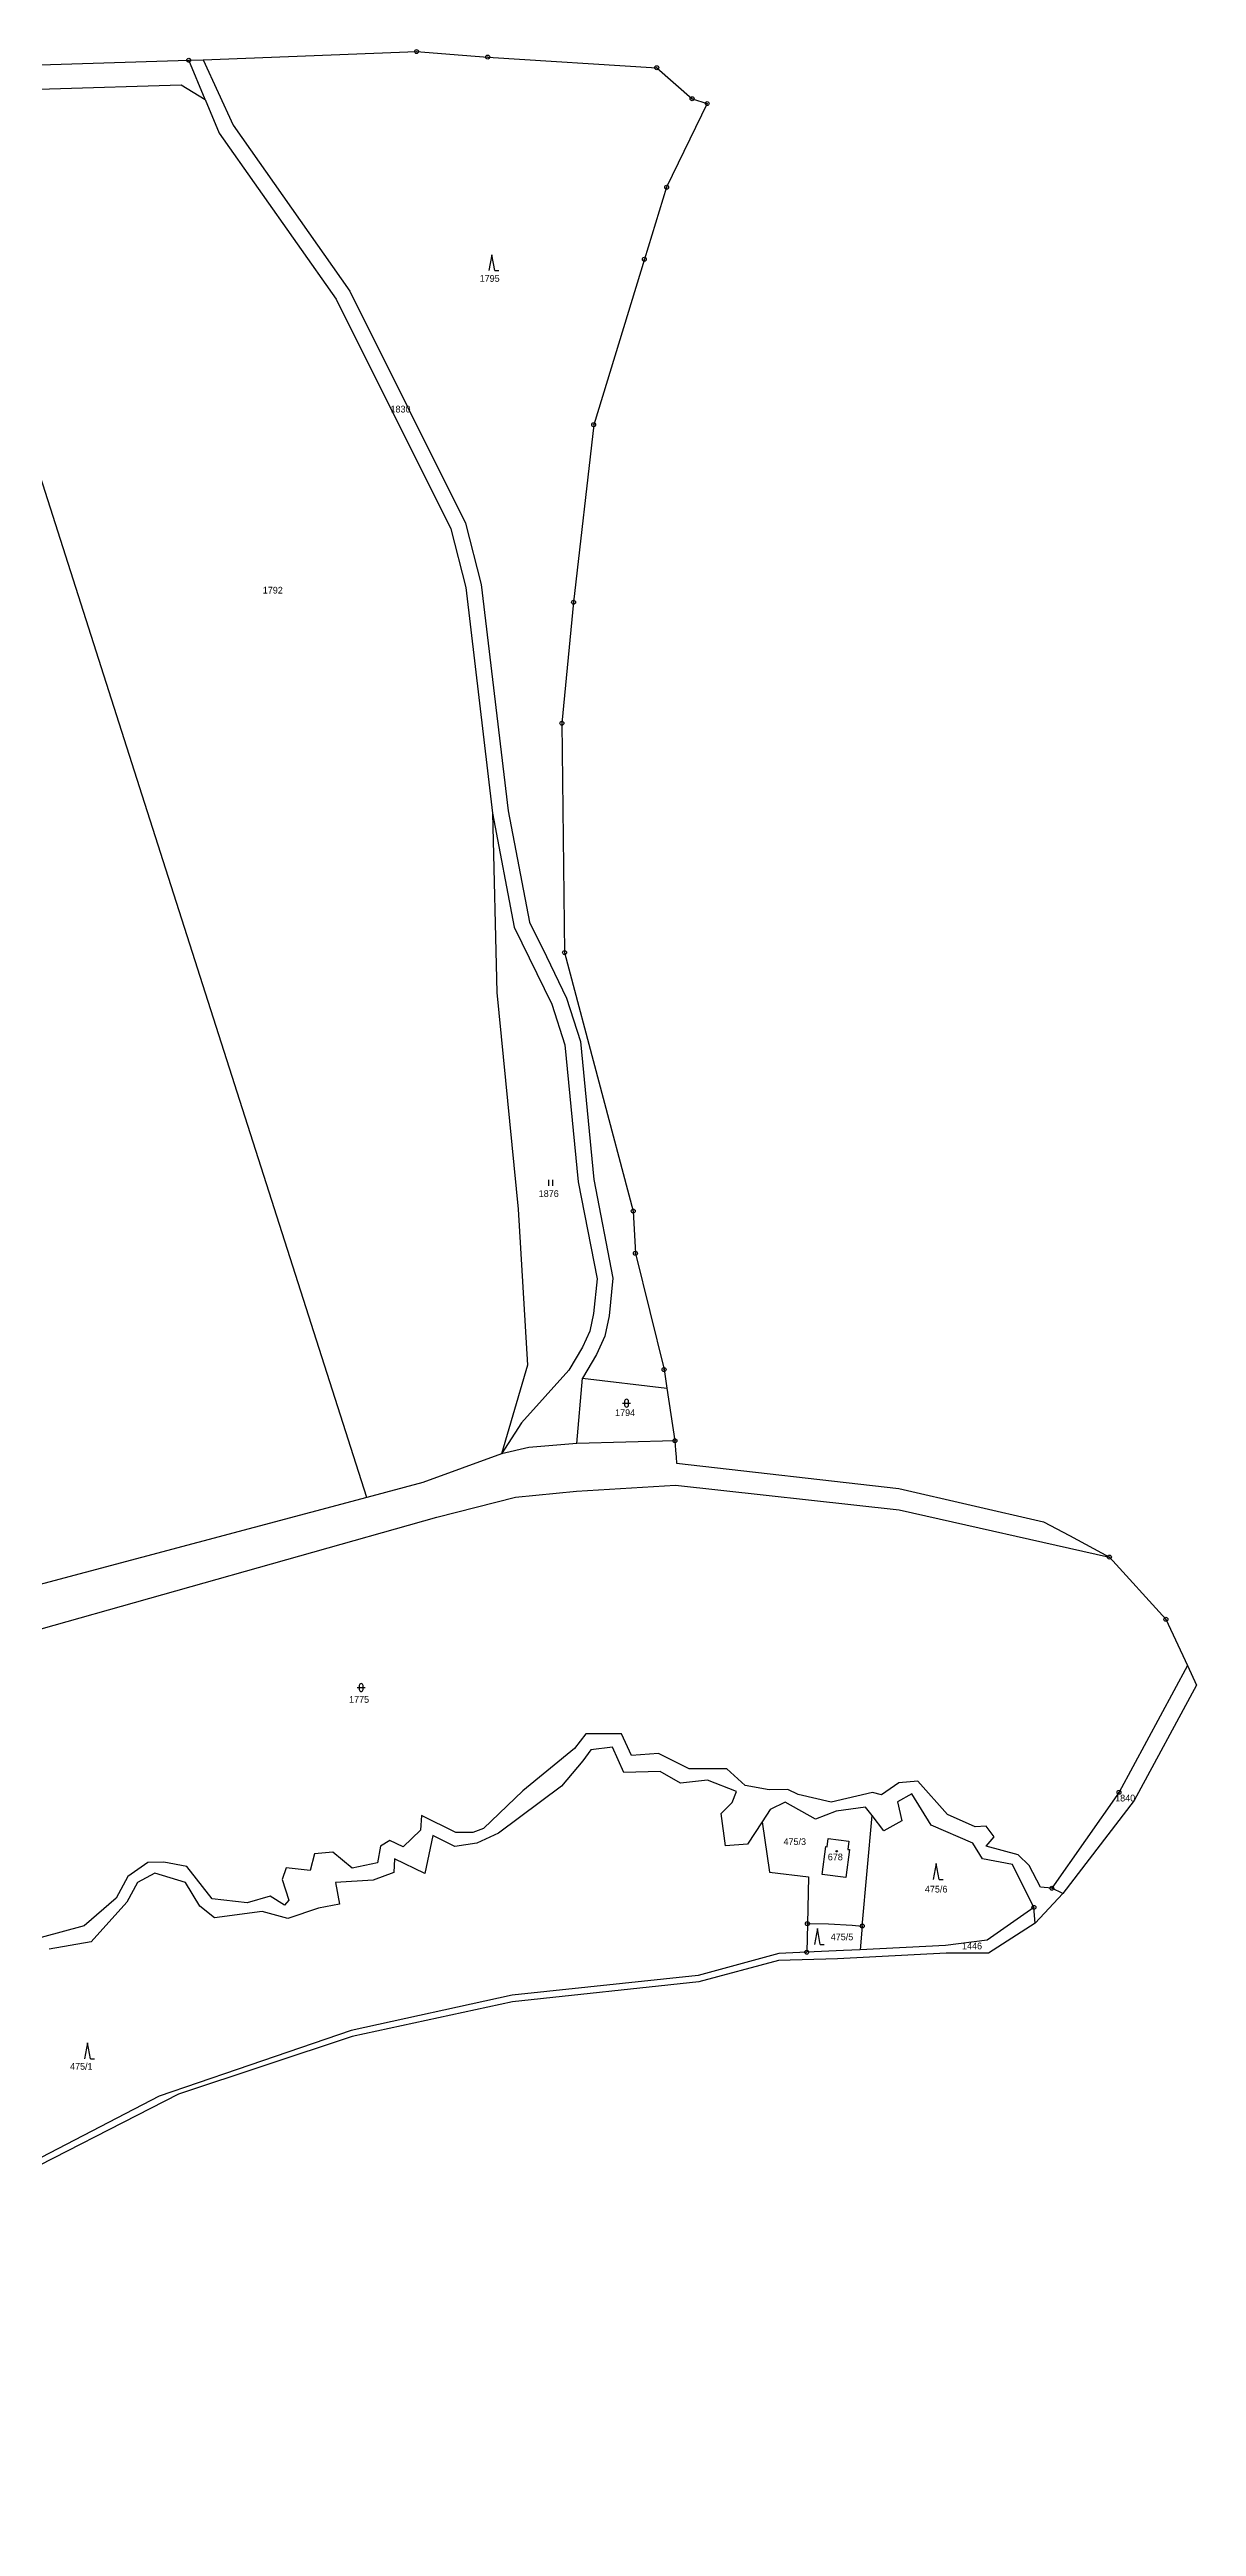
# Model space of a CAD drawing. Extents: x -820725 to -814908, y -1038210 to -1035296.
# Drawn here: x -815198 to -814908, y -1037049 to -1036423 of the extents above; entities that cross this region are included whole.
import ezdxf
from ezdxf.enums import TextEntityAlignment as Align

# ---------------------------------------------------------------- set-up
doc = ezdxf.new("R2010")
doc.units = 0
doc.header["$MEASUREMENT"] = 0
doc.linetypes.add('0_203_2', pattern=[0])
doc.linetypes.add('0_205_2', pattern=[0])
for name, color, linetype in [('105', 1, 'CONTINUOUS'), ('18', 1, 'CONTINUOUS'), ('20300', 1, 'CONTINUOUS'), ('20302', 1, 'CONTINUOUS'), ('20502', 1, 'CONTINUOUS'), ('21900', 1, 'CONTINUOUS'), ('306', 1, 'CONTINUOUS'), ('308', 1, 'CONTINUOUS'), ('316', 1, 'CONTINUOUS'), ('404', 1, 'CONTINUOUS')]:
    doc.layers.add(name, color=color, linetype=linetype)

# ---------------------------------------------------------------- blocks, each defined once
blk = doc.blocks.new('4_02$0')
at = {"layer": '404', "color": 255, "linetype": 'Continuous'}
blk.add_circle((-0.01, 0), 0.175, dxfattribs=at)
blk = doc.blocks.new('3_08$5')
at = {"layer": '308', "color": 255, "linetype": 'Continuous'}
for p, q in [((0, 4), (-0.75, 0)), ((0.75, 0), (0, 4)), ((0.75, 0), (1.75, 0))]:
    blk.add_line(p, q, dxfattribs=at)
blk = doc.blocks.new('3_16$4')
at = {"layer": '316', "color": 255, "linetype": 'Continuous'}
for p, q in [((-1, 1), (1, 1)), ((-0.5, 1.5), (-0.5, 0.5)), ((0.5, 0.5), (0.5, 1.5))]:
    blk.add_line(p, q, dxfattribs=at)
for centre, start, end in [((0, 1.5), 0, 180), ((0, 0.5), 180, 359.98789)]:
    blk.add_arc(centre, 0.5, start, end, dxfattribs=at)
blk = doc.blocks.new('3_06$2')
at = {"layer": '306', "color": 255, "linetype": 'Continuous'}
for p, q in [((-0.51, 0), (-0.51, 1.5)), ((0.49, 0), (0.49, 1.5))]:
    blk.add_line(p, q, dxfattribs=at)
blk = doc.blocks.new('1_05$13')
at = {"layer": '105', "color": 3, "linetype": 'Continuous'}
for radius in [0.5, 0.0303]:
    blk.add_circle((0, 0), radius, dxfattribs=at)

msp = doc.modelspace()

# ---------------------------------------------------------------- linework, layer by layer
at = {"layer": '20300', "color": 3, "linetype": 'Continuous'}
for p, q in [((-815044.62, -1036427.75), (-815035.68, -1036435.59)), ((-815035.68, -1036435.59), (-815031.88, -1036436.81)), ((-815050.57, -1036716.66), (-815050.03, -1036727.34)), ((-815042.78, -1036756.71), (-815042.06, -1036761.4)), ((-815042.06, -1036761.4), (-815040.03, -1036774.69)), ((-815040.03, -1036774.69), (-815039.86, -1036777.03)), ((-815039.86, -1036777.03), (-815039.72, -1036778.86)), ((-815039.72, -1036778.86), (-815039.61, -1036780.34)), ((-814946.88, -1036795.14), (-814940.29, -1036798.67)), ((-814940.29, -1036798.67), (-814930.18, -1036804.09)), ((-814915.91, -1036819.81), (-814910.48, -1036831.47)), ((-814910.48, -1036831.47), (-814908.17, -1036836.44)), ((-814941.94, -1036889.08), (-814948.94, -1036896.62)), ((-814948.94, -1036896.62), (-814960.75, -1036904.21)), ((-814960.75, -1036904.21), (-814971.47, -1036904.21))]:
    msp.add_line(p, q, dxfattribs=at)
at = {"layer": '20302', "color": 3, "linetype": '0_203_2'}
for p, q in [((-815031.88, -1036436.81), (-815042.12, -1036457.96)), ((-815042.12, -1036457.96), (-815047.76, -1036476.15)), ((-815047.76, -1036476.15), (-815060.57, -1036517.96)), ((-815060.57, -1036517.96), (-815065.66, -1036562.82)), ((-815065.66, -1036562.82), (-815068.61, -1036593.38)), ((-815068.61, -1036593.38), (-815067.93, -1036651.33)), ((-815067.93, -1036651.33), (-815050.57, -1036716.66)), ((-815050.03, -1036727.34), (-815042.78, -1036756.71)), ((-815039.61, -1036780.34), (-814983.41, -1036786.78)), ((-814983.41, -1036786.78), (-814946.88, -1036795.14)), ((-814930.18, -1036804.09), (-814915.91, -1036819.81)), ((-814908.17, -1036836.44), (-814923.93, -1036865.56)), ((-814923.93, -1036865.56), (-814941.94, -1036889.08)), ((-814971.47, -1036904.21), (-814998.94, -1036905.57)), ((-815081.11, -1036916.44), (-815121.63, -1036925.24)), ((-815034.01, -1036911.44), (-815081.11, -1036916.44)), ((-815121.63, -1036925.24), (-815165.57, -1036939.82)), ((-815165.57, -1036939.82), (-815231.73, -1036973.6))]:
    msp.add_line(p, q, dxfattribs=at)
msp.add_lwpolyline([(-814998.94, -1036905.57), (-815013.86, -1036906.02), (-815034.01, -1036911.44)], dxfattribs=at)
at = {"layer": '20502', "color": 3, "linetype": '0_205_2'}
for p, q in [((-815270.96, -1036429.27), (-815162.94, -1036425.87)), ((-815162.94, -1036425.87), (-815159.29, -1036425.73)), ((-815159.29, -1036425.73), (-815105.35, -1036423.66)), ((-815105.35, -1036423.66), (-815093.71, -1036424.57)), ((-815093.71, -1036424.57), (-815087.36, -1036425.07)), ((-815087.36, -1036425.07), (-815044.62, -1036427.75))]:
    msp.add_line(p, q, dxfattribs=at)
at = {"layer": '21900', "color": 3, "linetype": 'Continuous'}
for p, q in [((-815158.77, -1036435.82), (-815162.94, -1036425.87)), ((-815064.83, -1036775.38), (-815063.37, -1036758.88)), ((-815063.37, -1036758.88), (-815042.06, -1036761.4)), ((-815040.03, -1036774.69), (-815064.83, -1036775.38)), ((-815117.93, -1036789.03), (-815203.39, -1036811.8)), ((-815012.14, -1036866.04), (-815015.97, -1036867.84)), ((-815004.53, -1036870.33), (-815012.14, -1036866.04)), ((-815015.97, -1036867.84), (-815018.01, -1036871)), ((-815018.01, -1036871), (-815016.16, -1036883.67)), ((-814999.25, -1036868.31), (-815004.53, -1036870.33)), ((-814991.83, -1036867.32), (-814999.25, -1036868.31)), ((-814992.67, -1036897.32), (-814990.2, -1036869.41)), ((-814990.2, -1036869.41), (-814991.83, -1036867.32)), ((-814941.94, -1036889.08), (-814944.74, -1036887.77)), ((-815006.54, -1036896.72), (-815006.7, -1036903.92)), ((-814992.67, -1036897.32), (-814993.2, -1036903.31)), ((-814948.94, -1036896.62), (-814949.28, -1036892.6))]:
    msp.add_line(p, q, dxfattribs=at)
for points in [[(-815159.29, -1036425.73), (-815151.74, -1036442.26), (-815122.23, -1036484.21), (-815092.94, -1036542.87), (-815088.98, -1036558.34), (-815082.19, -1036615.52), (-815076.83, -1036643.66), (-815072.5, -1036652.29), (-815067.42, -1036662.84), (-815063.9, -1036673.79), (-815060.49, -1036708.72), (-815055.69, -1036733.59), (-815056.63, -1036743.11), (-815057.72, -1036748.27), (-815059.84, -1036752.9), (-815063.37, -1036758.88)], [(-815231.52, -1036434.07), (-815164.85, -1036432.04), (-815158.77, -1036435.82)], [(-815117.93, -1036789.03), (-815174.73, -1036611.55), (-815231.52, -1036434.07)], [(-815158.77, -1036435.82), (-815155.22, -1036444.26), (-815125.67, -1036486.27), (-815096.71, -1036544.28), (-815092.92, -1036559.08), (-815086.15, -1036616.13)], [(-815086.15, -1036616.13), (-815085.06, -1036661.45), (-815079.66, -1036716.17), (-815077.31, -1036755.56), (-815083.91, -1036777.98)], [(-815086.15, -1036616.13), (-815080.66, -1036644.93), (-815071.14, -1036664.34), (-815067.84, -1036674.61), (-815064.45, -1036709.29), (-815059.73, -1036733.77), (-815060.59, -1036742.5), (-815061.54, -1036747.01), (-815063.39, -1036751.05), (-815066.81, -1036756.85), (-815078.85, -1036770.17), (-815083.91, -1036777.98)], [(-815083.91, -1036777.98), (-815103.75, -1036785.25), (-815117.93, -1036789.03)], [(-815064.83, -1036775.38), (-815076.95, -1036776.36), (-815083.91, -1036777.98)], [(-815327.23, -1036836.82), (-815248.14, -1036831.52), (-815204.14, -1036823.3), (-815100.25, -1036793.99), (-815080.34, -1036788.95), (-815064.88, -1036787.45), (-815039.91, -1036785.94), (-814983.3, -1036792.11), (-814930.18, -1036804.09)], [(-814910.48, -1036831.47), (-814927.76, -1036863.53), (-814944.74, -1036887.77)], [(-814944.74, -1036887.77), (-814947.62, -1036887.52), (-814950.45, -1036882), (-814953.27, -1036879.32), (-814961.36, -1036877.17), (-814959.29, -1036874.75), (-814961.36, -1036872.12), (-814964.12, -1036872.26), (-814971.08, -1036869.1), (-814978.65, -1036860.7), (-814983.39, -1036861.11), (-814987.81, -1036864.19), (-814990.07, -1036863.57), (-815000.51, -1036866.02), (-815008.85, -1036864.09), (-815011.47, -1036862.8), (-815016.24, -1036862.86), (-815022.26, -1036861.8), (-815026.87, -1036857.56), (-815036.39, -1036857.56), (-815044.15, -1036853.69), (-815051.04, -1036854.2), (-815053.53, -1036848.79), (-815062.53, -1036848.79), (-815065.4, -1036852.43), (-815078.48, -1036863.19), (-815088.39, -1036872.63), (-815091.11, -1036873.69), (-815095.46, -1036873.65), (-815104.08, -1036869.36), (-815104.33, -1036873.09), (-815108.71, -1036877.26), (-815112.08, -1036875.73), (-815114.49, -1036877.15), (-815115.23, -1036881.34), (-815121.61, -1036882.7), (-815126.54, -1036878.63), (-815131.15, -1036879.03), (-815132.23, -1036883.25), (-815138.33, -1036882.62), (-815139.34, -1036885.53), (-815137.64, -1036890.8), (-815138.76, -1036892.03), (-815142.35, -1036889.78), (-815148.14, -1036891.46), (-815156.99, -1036890.44), (-815163.43, -1036882.25), (-815169.23, -1036881.14), (-815173.25, -1036881.27), (-815178.35, -1036884.81), (-815181.29, -1036890.31), (-815189.41, -1036897.3), (-815200.22, -1036900.22)], [(-815018.01, -1036871), (-815021.66, -1036876.64), (-815027.22, -1036877.02), (-815028.35, -1036868.92), (-815025.55, -1036866.09), (-815024.48, -1036863.34), (-815031.77, -1036860.42), (-815038.61, -1036861.19), (-815043.79, -1036858.26), (-815052.96, -1036858.51), (-815055.78, -1036852.13), (-815061.32, -1036852.77), (-815063.33, -1036855.56), (-815068.71, -1036861.93), (-815084.66, -1036873.87), (-815090.07, -1036876.41), (-815095.65, -1036877.24), (-815101.26, -1036874.44), (-815103.27, -1036884.08), (-815110.96, -1036880.32), (-815111.08, -1036883.79), (-815116.33, -1036885.71), (-815125.87, -1036886.29), (-815124.79, -1036891.82), (-815130.15, -1036892.76), (-815137.92, -1036895.38), (-815144.37, -1036893.65), (-815156.43, -1036895.24), (-815160.16, -1036892.31), (-815163.74, -1036886.3), (-815171.55, -1036883.94), (-815175.92, -1036886.33), (-815178.63, -1036891.26), (-815187.6, -1036901.29), (-815198.24, -1036903.12)], [(-814949.28, -1036892.6), (-814954.69, -1036881.8), (-814962.23, -1036880.3), (-814964.7, -1036876.34), (-814975.24, -1036871.86), (-814980.13, -1036863.91), (-814983.76, -1036865.9), (-814982.65, -1036870.75), (-814987.19, -1036873.26), (-814990.2, -1036869.41)], [(-815002.79, -1036884.3), (-815001.9, -1036877.24), (-815001.55, -1036877.28), (-815001.29, -1036875.2), (-814996.1, -1036875.85), (-814996.31, -1036877.95), (-814995.91, -1036877.99), (-814996.79, -1036885.05), (-815002.79, -1036884.3)], [(-815016.16, -1036883.67), (-815006.28, -1036884.86), (-815006.54, -1036896.72)], [(-815006.54, -1036896.72), (-815005.64, -1036896.69), (-815001.19, -1036896.76), (-814995.24, -1036897.12), (-814992.67, -1036897.32)], [(-814949.28, -1036892.6), (-814961.05, -1036900.91), (-814971.66, -1036902.23), (-814993.2, -1036903.31)], [(-815006.7, -1036903.92), (-815013.78, -1036904.23), (-815034.12, -1036909.78), (-815081.18, -1036914.8), (-815121.89, -1036923.74), (-815150.67, -1036933.55), (-815170.45, -1036940.28), (-815232.43, -1036972.49), (-815249.35, -1036979.78), (-815267.59, -1036987.67), (-815344.94, -1037020.94), (-815370.13, -1037034.67), (-815409.97, -1037049.03)], [(-814993.2, -1036903.31), (-814997.44, -1036903.52), (-815006.7, -1036903.92)]]:
    msp.add_lwpolyline(points, dxfattribs=at)

# ---------------------------------------------------------------- block references
at = {"layer": '105', "color": 0, "linetype": 'ByBlock'}
for p in [(-815162.94, -1036425.87), (-815105.35, -1036423.66), (-815087.36, -1036425.07), (-815044.62, -1036427.75), (-815035.68, -1036435.59), (-815031.88, -1036436.81), (-815042.12, -1036457.96), (-815047.76, -1036476.15), (-815060.57, -1036517.96), (-815065.66, -1036562.82), (-815068.61, -1036593.38), (-815067.93, -1036651.33), (-815050.57, -1036716.66), (-815050.03, -1036727.34), (-815042.78, -1036756.71), (-815040.03, -1036774.69), (-814930.18, -1036804.09), (-814915.91, -1036819.81), (-814927.76, -1036863.53), (-814944.74, -1036887.77), (-815006.54, -1036896.72), (-814992.67, -1036897.32), (-814949.28, -1036892.6), (-815006.7, -1036903.92)]:
    msp.add_blockref('1_05$13', p, dxfattribs=at)
at = {"layer": '306', "color": 0, "linetype": 'ByBlock'}
msp.add_blockref('3_06$2', (-815071.39, -1036710.24), dxfattribs=at)
at = {"layer": '308', "color": 0, "linetype": 'ByBlock'}
for p in [(-815086.33, -1036479), (-814973.99, -1036885.52), (-815004.02, -1036901.95), (-815188.55, -1036930.84)]:
    msp.add_blockref('3_08$5', p, dxfattribs=at)
at = {"layer": '316', "color": 0, "linetype": 'ByBlock'}
for p in [(-815052.25, -1036766.2), (-815119.35, -1036838.06)]:
    msp.add_blockref('3_16$4', p, dxfattribs=at)
at = {"layer": '404', "color": 0, "linetype": 'ByBlock'}
msp.add_blockref('4_02$0', (-814999.11, -1036878.41), dxfattribs=at)

# ---------------------------------------------------------------- texts
at = {"layer": '18', "color": 255, "linetype": 'Continuous'}
for s, p in [('1795', (-815086.87, -1036481)), ('1830', (-815109.4, -1036514.02)), ('1792', (-815141.69, -1036559.77)), ('1876', (-815071.93, -1036712.24)), ('1794', (-815052.63, -1036767.6)), ('1775', (-815119.88, -1036840.06)), ('1840', (-814926.2, -1036864.98))]:
    msp.add_text(s, height=1.7, dxfattribs=at).set_placement(p, align=Align.MIDDLE_CENTER)
for s, p in [('475/3', (-815009.73, -1036877.35)), ('678', (-814999.48, -1036881.22)), ('475/6', (-814973.99, -1036889.35)), ('475/5', (-814997.79, -1036901.42))]:
    msp.add_text(s, height=1.7, dxfattribs=at).set_placement(p, align=Align.BOTTOM_CENTER)
for s, p in [('1446', (-814967.44, -1036903.7)), ('475/1', (-815192.95, -1036934.14))]:
    msp.add_text(s, height=1.7, dxfattribs=at).set_placement(p, align=Align.BOTTOM_LEFT)

doc.saveas('drawing.dxf')
